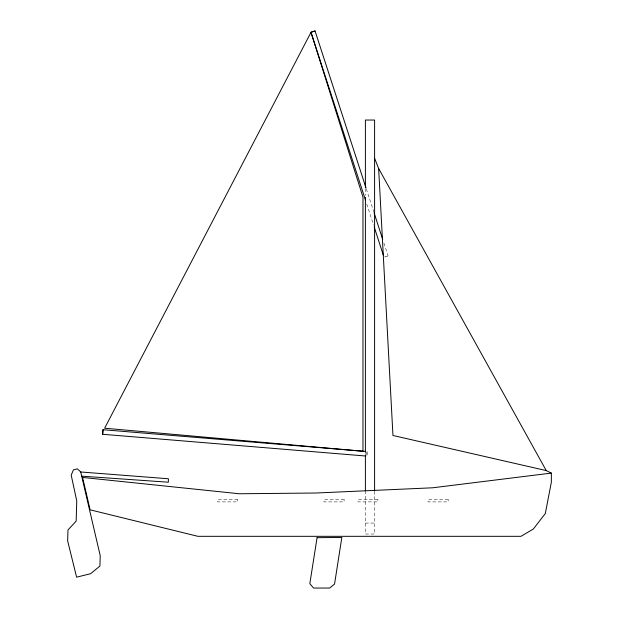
<?xml version="1.0" encoding="UTF-8"?>
<svg xmlns="http://www.w3.org/2000/svg" width="619" height="619" viewBox="0 0 619 619"><rect width="100%" height="100%" fill="white"/><g stroke="black" fill="none" stroke-linecap="round" stroke-linejoin="round"><path stroke-width="0.46" stroke-dasharray="3.1 2.32" d="M383.912 243.074L388.082 255.926L385.482 256.916M384.616 256.993L388.082 255.926M365.396 523.047L374.596 523.047M366.316 188.896L373.775 211.853M366.75 204.038L373.605 225.154M374.596 491.2L374.596 534.019L365.396 534.019L365.396 492.12M365.396 188.656L365.396 195.426M365.396 453.464L365.396 455.398M367.098 451.537L366.518 453.82L366.734 456.102L367.315 453.82L367.098 451.537M237.735 499.595L217.617 499.595L217.617 501.893L237.735 501.893L237.735 499.595M344.11 499.595L323.985 499.595L323.985 501.893L344.11 501.893L344.11 499.595M377.93 499.61L358.006 499.61L358.006 501.885L377.93 501.885L377.93 499.61M448.171 499.595L428.054 499.595L428.054 501.893L448.171 501.893L448.171 499.595"/><path stroke-width="0.93" d="M365.179 451.375L102.978 429.71L102.398 431.992L102.607 434.275L365.775 456.025M102.607 434.275L103.195 431.992L102.978 429.71M315.048 30.95L311.001 32.32L104.634 428.209L362.974 451.274L362.974 197.144L311.001 32.32L311.574 32.018L315.048 30.95L366.022 187.975M551.351 473.094L432.689 487.787L315.891 493.018L239.267 493.761L82.575 477.442L90.111 509.824L197.871 536.317L521.005 536.317L533.377 528.997L545.316 513.522L551.351 482.201L551.351 473.094L546.237 470.587L392.957 435.482L378.642 168.507L374.596 158.263M81.693 476.15L168.329 482.209L168.43 478.758L80.725 471.98L77.367 468.838L73.468 469.836L71.2 475.121L76.764 500.972L76.16 521.09L67.974 529.972L67.649 540.89L76.617 577.171L90.567 573.72L99.914 566.076L100.232 555.73L80.725 471.98M378.642 168.507L546.237 470.587M374.069 212.766L382.712 239.398M311.001 32.32L365.558 200.363M374.201 226.995L383.44 255.461M374.596 490.233L374.596 120.04L365.396 120.04L365.396 187.696M365.396 197.36L365.396 452.497M365.396 455.398L365.396 491.153M317.067 537.671L309.825 583.678L313.554 588.05L329.656 588.05L334.554 584.042L341.843 537.462L317.067 537.671"/></g></svg>
